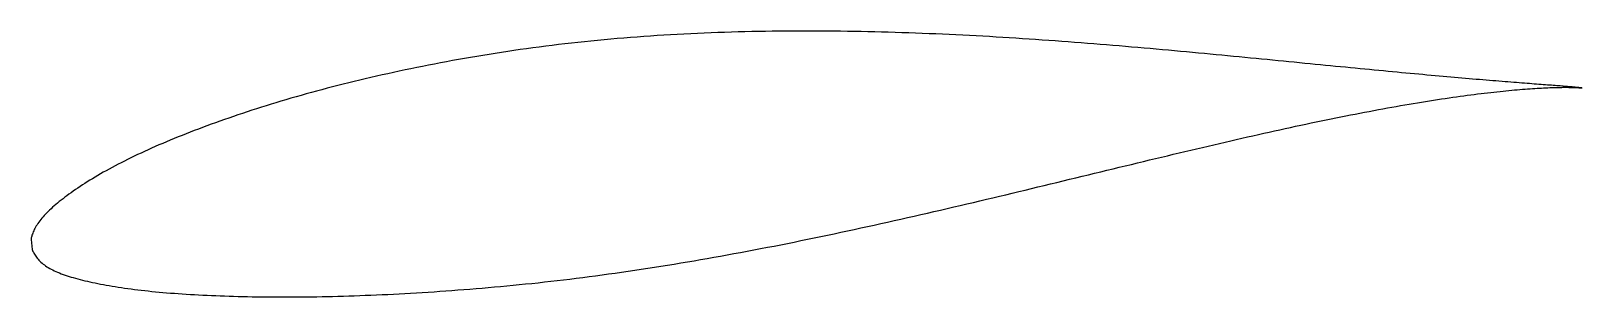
# Model space of a CAD drawing. Header units: metres. Extents: x -27.6 to 55.9, y -5.4 to 8.9.
import ezdxf

# ---------------------------------------------------------------- set-up
doc = ezdxf.new("R2010")
doc.units = ezdxf.units.M

msp = doc.modelspace()

# ---------------------------------------------------------------- linework, layer by layer
msp.add_lwpolyline([(55.918, 5.815), (55.917, 5.815), (55.912, 5.816), (55.904, 5.818), (55.892, 5.82), (55.878, 5.822), (55.86, 5.824), (55.838, 5.827), (55.814, 5.83), (55.786, 5.833), (55.756, 5.837), (55.722, 5.841), (55.684, 5.845), (55.644, 5.849), (55.6, 5.853), (55.553, 5.857), (55.503, 5.862), (55.45, 5.867), (55.393, 5.872), (55.333, 5.877), (55.271, 5.883), (55.204, 5.888), (55.135, 5.894), (55.063, 5.9), (54.987, 5.906), (54.908, 5.912), (54.826, 5.919), (54.741, 5.925), (54.653, 5.932), (54.562, 5.94), (54.467, 5.947), (54.37, 5.954), (54.269, 5.962), (54.165, 5.97), (54.058, 5.978), (53.948, 5.987), (53.835, 5.995), (53.719, 6.004), (53.6, 6.013), (53.477, 6.023), (53.352, 6.032), (53.224, 6.042), (53.092, 6.052), (52.958, 6.063), (52.82, 6.073), (52.68, 6.084), (52.536, 6.095), (52.39, 6.107), (52.24, 6.118), (52.088, 6.13), (51.932, 6.143), (51.774, 6.155), (51.613, 6.168), (51.448, 6.181), (51.281, 6.195), (51.111, 6.209), (50.939, 6.223), (50.763, 6.237), (50.584, 6.252), (50.403, 6.267), (50.219, 6.283), (50.031, 6.298), (49.842, 6.315), (49.649, 6.331), (49.453, 6.348), (49.255, 6.365), (49.054, 6.382), (48.851, 6.4), (48.644, 6.419), (48.435, 6.437), (48.223, 6.456), (48.009, 6.476), (47.792, 6.495), (47.572, 6.515), (47.35, 6.535), (47.125, 6.556), (46.897, 6.577), (46.667, 6.598), (46.434, 6.62), (46.199, 6.642), (45.962, 6.664), (45.721, 6.686), (45.479, 6.709), (45.234, 6.732), (44.986, 6.756), (44.736, 6.78), (44.484, 6.804), (44.229, 6.829), (43.972, 6.853), (43.712, 6.878), (43.451, 6.903), (43.187, 6.929), (42.92, 6.955), (42.651, 6.981), (42.381, 7.007), (42.108, 7.034), (41.832, 7.061), (41.555, 7.088), (41.275, 7.115), (40.994, 7.143), (40.71, 7.171), (40.424, 7.199), (40.136, 7.227), (39.846, 7.256), (39.554, 7.284), (39.26, 7.313), (38.964, 7.342), (38.666, 7.371), (38.366, 7.401), (38.064, 7.43), (37.76, 7.459), (37.455, 7.489), (37.147, 7.519), (36.838, 7.549), (36.527, 7.579), (36.215, 7.608), (35.9, 7.638), (35.584, 7.668), (35.266, 7.698), (34.947, 7.728), (34.626, 7.757), (34.303, 7.787), (33.979, 7.817), (33.653, 7.847), (33.326, 7.876), (32.997, 7.905), (32.666, 7.935), (32.335, 7.964), (32.002, 7.993), (31.667, 8.022), (31.331, 8.051), (30.994, 8.079), (30.655, 8.107), (30.316, 8.135), (29.974, 8.163), (29.632, 8.191), (29.289, 8.218), (28.944, 8.245), (28.598, 8.271), (28.251, 8.297), (27.903, 8.323), (27.554, 8.349), (27.204, 8.374), (26.853, 8.399), (26.501, 8.423), (26.148, 8.447), (25.794, 8.47), (25.439, 8.493), (25.083, 8.516), (24.726, 8.538), (24.369, 8.559), (24.011, 8.58), (23.652, 8.6), (23.292, 8.62), (22.932, 8.639), (22.571, 8.657), (22.21, 8.675), (21.847, 8.692), (21.485, 8.709), (21.121, 8.724), (20.758, 8.739), (20.393, 8.754), (20.029, 8.767), (19.663, 8.781), (19.298, 8.793), (18.932, 8.804), (18.566, 8.815), (18.199, 8.825), (17.832, 8.834), (17.465, 8.843), (17.098, 8.85), (16.73, 8.857), (16.362, 8.863), (15.995, 8.868), (15.627, 8.872), (15.259, 8.876), (14.891, 8.878), (14.523, 8.879), (14.154, 8.88), (13.786, 8.88), (13.418, 8.879), (13.051, 8.876), (12.683, 8.873), (12.315, 8.869), (11.948, 8.864), (11.581, 8.858), (11.214, 8.85), (10.847, 8.842), (10.481, 8.833), (10.115, 8.822), (9.749, 8.811), (9.384, 8.798), (9.019, 8.784), (8.655, 8.77), (8.291, 8.754), (7.927, 8.737), (7.564, 8.719), (7.202, 8.699), (6.841, 8.679), (6.479, 8.657), (6.119, 8.635), (5.759, 8.61), (5.4, 8.585), (5.042, 8.559), (4.684, 8.532), (4.328, 8.503), (3.972, 8.473), (3.617, 8.442), (3.263, 8.409), (2.909, 8.376), (2.557, 8.341), (2.206, 8.305), (1.855, 8.268), (1.506, 8.23), (1.157, 8.19), (0.81, 8.15), (0.464, 8.108), (0.119, 8.065), (-0.225, 8.021), (-0.568, 7.975), (-0.91, 7.929), (-1.25, 7.881), (-1.589, 7.833), (-1.927, 7.783), (-2.264, 7.732), (-2.599, 7.68), (-2.933, 7.627), (-3.266, 7.573), (-3.597, 7.519), (-3.927, 7.462), (-4.255, 7.405), (-4.582, 7.348), (-4.907, 7.289), (-5.231, 7.23), (-5.554, 7.169), (-5.875, 7.108), (-6.194, 7.045), (-6.512, 6.982), (-6.828, 6.918), (-7.142, 6.854), (-7.455, 6.788), (-7.766, 6.722), (-8.075, 6.655), (-8.383, 6.588), (-8.689, 6.519), (-8.993, 6.451), (-9.295, 6.381), (-9.596, 6.311), (-9.895, 6.24), (-10.192, 6.168), (-10.486, 6.096), (-10.779, 6.023), (-11.071, 5.95), (-11.36, 5.875), (-11.647, 5.801), (-11.932, 5.725), (-12.215, 5.65), (-12.496, 5.573), (-12.775, 5.496), (-13.052, 5.419), (-13.327, 5.341), (-13.6, 5.262), (-13.871, 5.183), (-14.139, 5.104), (-14.406, 5.024), (-14.67, 4.944), (-14.932, 4.863), (-15.191, 4.782), (-15.449, 4.7), (-15.704, 4.618), (-15.957, 4.536), (-16.207, 4.453), (-16.456, 4.37), (-16.701, 4.287), (-16.945, 4.203), (-17.186, 4.12), (-17.425, 4.035), (-17.661, 3.951), (-17.895, 3.867), (-18.127, 3.782), (-18.356, 3.697), (-18.582, 3.612), (-18.806, 3.526), (-19.028, 3.441), (-19.247, 3.355), (-19.463, 3.269), (-19.677, 3.183), (-19.888, 3.097), (-20.097, 3.011), (-20.303, 2.925), (-20.506, 2.838), (-20.707, 2.752), (-20.905, 2.665), (-21.101, 2.579), (-21.294, 2.492), (-21.484, 2.406), (-21.671, 2.319), (-21.856, 2.233), (-22.038, 2.146), (-22.217, 2.06), (-22.394, 1.973), (-22.567, 1.887), (-22.738, 1.8), (-22.906, 1.714), (-23.072, 1.628), (-23.234, 1.542), (-23.394, 1.455), (-23.55, 1.369), (-23.704, 1.283), (-23.855, 1.197), (-24.003, 1.112), (-24.148, 1.026), (-24.291, 0.94), (-24.43, 0.855), (-24.567, 0.77), (-24.7, 0.686), (-24.831, 0.602), (-24.958, 0.518), (-25.083, 0.434), (-25.205, 0.351), (-25.324, 0.269), (-25.44, 0.187), (-25.553, 0.105), (-25.662, 0.024), (-25.769, -0.056), (-25.873, -0.135), (-25.974, -0.214), (-26.072, -0.293), (-26.167, -0.37), (-26.259, -0.447), (-26.348, -0.524), (-26.434, -0.6), (-26.517, -0.675), (-26.596, -0.749), (-26.673, -0.824), (-26.747, -0.897), (-26.817, -0.97), (-26.884, -1.043), (-26.949, -1.115), (-27.01, -1.186), (-27.068, -1.257), (-27.123, -1.328), (-27.175, -1.397), (-27.224, -1.466), (-27.27, -1.535), (-27.312, -1.602), (-27.352, -1.669), (-27.388, -1.735), (-27.422, -1.8), (-27.452, -1.863), (-27.479, -1.925), (-27.503, -1.985), (-27.524, -2.043), (-27.543, -2.099), (-27.558, -2.152), (-27.571, -2.201), (-27.581, -2.245), (-27.588, -2.283), (-27.593, -2.312), (-27.596, -2.33), (-27.542, -2.864), (-27.54, -2.868), (-27.534, -2.88), (-27.524, -2.9), (-27.509, -2.929), (-27.491, -2.969), (-27.468, -3.016), (-27.442, -3.067), (-27.412, -3.12), (-27.38, -3.175), (-27.343, -3.23), (-27.304, -3.286), (-27.261, -3.34), (-27.216, -3.395), (-27.167, -3.448), (-27.115, -3.501), (-27.06, -3.552), (-27.002, -3.603), (-26.941, -3.652), (-26.876, -3.701), (-26.809, -3.749), (-26.739, -3.795), (-26.665, -3.841), (-26.589, -3.885), (-26.509, -3.929), (-26.427, -3.971), (-26.341, -4.013), (-26.253, -4.053), (-26.161, -4.093), (-26.066, -4.132), (-25.969, -4.17), (-25.868, -4.207), (-25.764, -4.244), (-25.658, -4.279), (-25.548, -4.315), (-25.435, -4.349), (-25.319, -4.383), (-25.201, -4.416), (-25.079, -4.449), (-24.954, -4.482), (-24.826, -4.514), (-24.696, -4.546), (-24.562, -4.577), (-24.425, -4.608), (-24.286, -4.639), (-24.143, -4.669), (-23.998, -4.699), (-23.85, -4.728), (-23.698, -4.757), (-23.544, -4.786), (-23.387, -4.814), (-23.227, -4.841), (-23.065, -4.867), (-22.899, -4.894), (-22.731, -4.919), (-22.56, -4.944), (-22.386, -4.968), (-22.209, -4.992), (-22.03, -5.015), (-21.847, -5.037), (-21.662, -5.059), (-21.475, -5.08), (-21.285, -5.1), (-21.091, -5.12), (-20.896, -5.139), (-20.697, -5.157), (-20.496, -5.175), (-20.293, -5.192), (-20.087, -5.209), (-19.878, -5.225), (-19.666, -5.24), (-19.452, -5.255), (-19.236, -5.269), (-19.017, -5.283), (-18.795, -5.296), (-18.571, -5.308), (-18.345, -5.32), (-18.115, -5.331), (-17.884, -5.341), (-17.65, -5.351), (-17.414, -5.36), (-17.175, -5.369), (-16.934, -5.377), (-16.69, -5.384), (-16.445, -5.391), (-16.197, -5.397), (-15.946, -5.402), (-15.693, -5.407), (-15.438, -5.411), (-15.181, -5.414), (-14.922, -5.417), (-14.66, -5.419), (-14.396, -5.42), (-14.13, -5.421), (-13.862, -5.421), (-13.592, -5.42), (-13.32, -5.419), (-13.045, -5.417), (-12.769, -5.414), (-12.49, -5.411), (-12.21, -5.406), (-11.927, -5.401), (-11.643, -5.396), (-11.356, -5.389), (-11.068, -5.382), (-10.778, -5.374), (-10.486, -5.365), (-10.192, -5.355), (-9.896, -5.345), (-9.598, -5.334), (-9.299, -5.322), (-8.998, -5.309), (-8.695, -5.296), (-8.391, -5.281), (-8.084, -5.266), (-7.776, -5.25), (-7.467, -5.234), (-7.156, -5.216), (-6.843, -5.198), (-6.528, -5.179), (-6.213, -5.159), (-5.895, -5.138), (-5.576, -5.117), (-5.256, -5.094), (-4.934, -5.071), (-4.611, -5.047), (-4.286, -5.023), (-3.96, -4.997), (-3.633, -4.97), (-3.304, -4.943), (-2.974, -4.914), (-2.643, -4.885), (-2.31, -4.854), (-1.976, -4.823), (-1.642, -4.791), (-1.306, -4.758), (-0.968, -4.724), (-0.63, -4.689), (-0.291, -4.653), (0.049, -4.615), (0.391, -4.577), (0.733, -4.538), (1.076, -4.498), (1.421, -4.456), (1.766, -4.414), (2.112, -4.371), (2.459, -4.326), (2.807, -4.281), (3.155, -4.234), (3.505, -4.186), (3.855, -4.138), (4.205, -4.088), (4.557, -4.037), (4.909, -3.986), (5.262, -3.933), (5.615, -3.879), (5.969, -3.825), (6.324, -3.769), (6.679, -3.712), (7.035, -3.654), (7.391, -3.595), (7.747, -3.536), (8.104, -3.475), (8.462, -3.414), (8.82, -3.351), (9.178, -3.288), (9.536, -3.223), (9.895, -3.158), (10.254, -3.093), (10.613, -3.026), (10.973, -2.959), (11.333, -2.891), (11.693, -2.822), (12.053, -2.752), (12.413, -2.682), (12.773, -2.61), (13.134, -2.539), (13.494, -2.466), (13.854, -2.393), (14.215, -2.319), (14.575, -2.245), (14.935, -2.17), (15.296, -2.095), (15.656, -2.018), (16.016, -1.942), (16.376, -1.865), (16.735, -1.788), (17.095, -1.71), (17.454, -1.632), (17.813, -1.553), (18.171, -1.474), (18.53, -1.394), (18.887, -1.314), (19.245, -1.234), (19.602, -1.153), (19.959, -1.073), (20.315, -0.992), (20.671, -0.91), (21.026, -0.829), (21.381, -0.747), (21.736, -0.665), (22.089, -0.583), (22.442, -0.501), (22.795, -0.418), (23.147, -0.335), (23.498, -0.253), (23.848, -0.17), (24.198, -0.087), (24.547, -0.004), (24.895, 0.079), (25.242, 0.162), (25.589, 0.245), (25.934, 0.328), (26.279, 0.411), (26.623, 0.494), (26.966, 0.577), (27.308, 0.659), (27.649, 0.741), (27.989, 0.824), (28.328, 0.906), (28.666, 0.988), (29.003, 1.069), (29.338, 1.151), (29.673, 1.232), (30.007, 1.312), (30.339, 1.393), (30.67, 1.473), (31, 1.553), (31.329, 1.632), (31.656, 1.711), (31.982, 1.79), (32.307, 1.868), (32.63, 1.946), (32.953, 2.023), (33.273, 2.1), (33.592, 2.177), (33.91, 2.253), (34.227, 2.328), (34.542, 2.402), (34.855, 2.477), (35.167, 2.55), (35.478, 2.623), (35.786, 2.696), (36.094, 2.767), (36.399, 2.838), (36.703, 2.909), (37.006, 2.978), (37.306, 3.048), (37.605, 3.116), (37.902, 3.184), (38.198, 3.251), (38.492, 3.317), (38.784, 3.382), (39.074, 3.447), (39.362, 3.511), (39.648, 3.574), (39.933, 3.636), (40.216, 3.697), (40.496, 3.758), (40.775, 3.818), (41.052, 3.877), (41.327, 3.935), (41.6, 3.992), (41.871, 4.048), (42.14, 4.104), (42.407, 4.158), (42.671, 4.212), (42.934, 4.264), (43.194, 4.316), (43.453, 4.367), (43.709, 4.418), (43.963, 4.466), (44.215, 4.515), (44.465, 4.562), (44.712, 4.609), (44.957, 4.654), (45.2, 4.699), (45.441, 4.743), (45.679, 4.785), (45.915, 4.827), (46.148, 4.868), (46.379, 4.908), (46.608, 4.947), (46.835, 4.986), (47.059, 5.023), (47.28, 5.059), (47.499, 5.094), (47.716, 5.129), (47.93, 5.163), (48.142, 5.195), (48.351, 5.227), (48.558, 5.258), (48.762, 5.288), (48.963, 5.318), (49.162, 5.346), (49.358, 5.373), (49.552, 5.4), (49.743, 5.425), (49.931, 5.45), (50.117, 5.474), (50.3, 5.497), (50.481, 5.519), (50.658, 5.54), (50.833, 5.561), (51.005, 5.581), (51.175, 5.599), (51.341, 5.618), (51.505, 5.635), (51.666, 5.652), (51.825, 5.667), (51.98, 5.683), (52.133, 5.697), (52.283, 5.71), (52.429, 5.723), (52.573, 5.735), (52.715, 5.747), (52.853, 5.758), (52.988, 5.768), (53.121, 5.777), (53.25, 5.786), (53.377, 5.794), (53.5, 5.802), (53.621, 5.809), (53.739, 5.816), (53.853, 5.821), (53.965, 5.827), (54.073, 5.832), (54.179, 5.836), (54.282, 5.84), (54.381, 5.843), (54.478, 5.846), (54.571, 5.848), (54.662, 5.85), (54.749, 5.852), (54.833, 5.853), (54.914, 5.854), (54.993, 5.854), (55.067, 5.854), (55.139, 5.854), (55.208, 5.853), (55.274, 5.853), (55.336, 5.851), (55.395, 5.85), (55.452, 5.848), (55.505, 5.847), (55.554, 5.845), (55.601, 5.843), (55.645, 5.84), (55.685, 5.838), (55.722, 5.836), (55.756, 5.833), (55.787, 5.831), (55.814, 5.828), (55.839, 5.826), (55.86, 5.824), (55.878, 5.821), (55.892, 5.819), (55.904, 5.818), (55.912, 5.816), (55.917, 5.815), (55.918, 5.815)], close=True)

doc.saveas('drawing.dxf')
